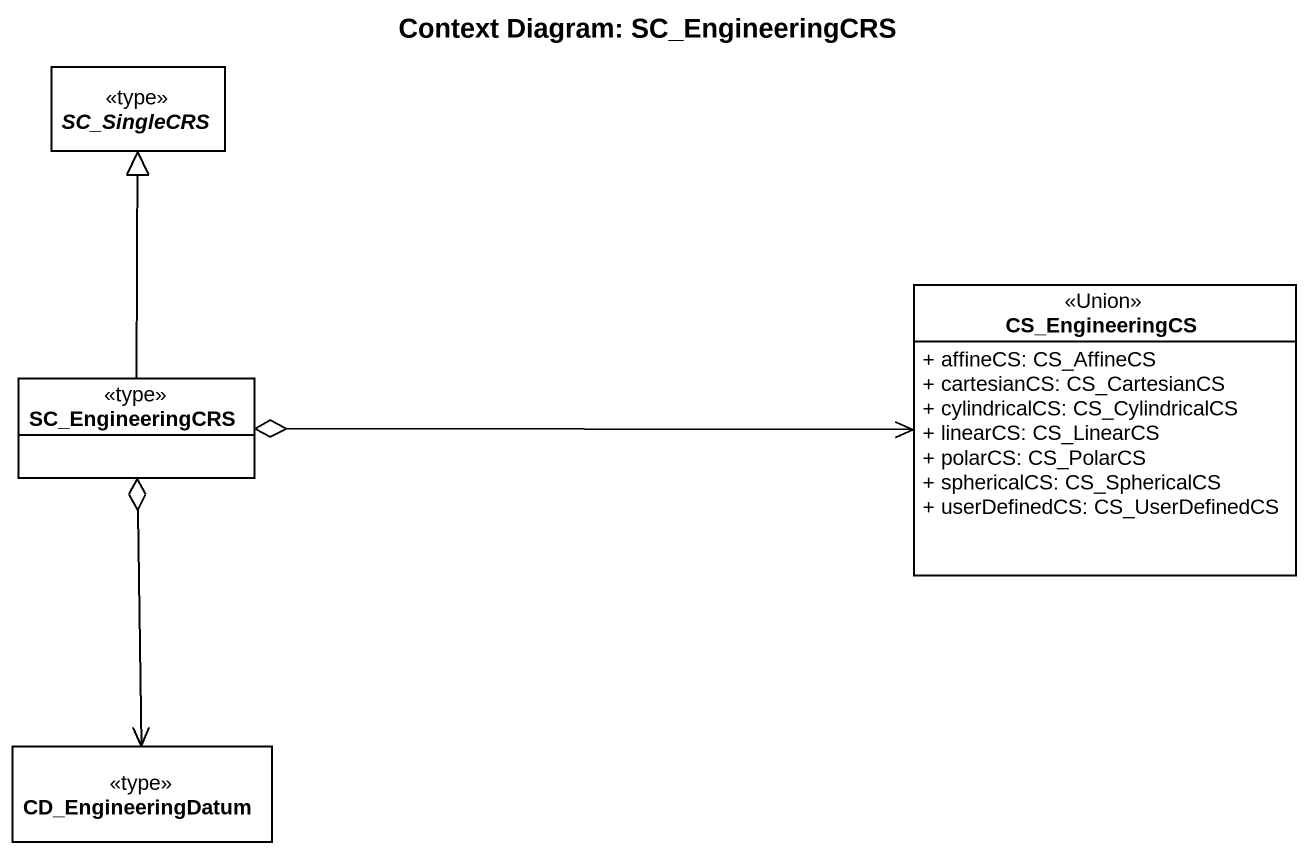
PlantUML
@startuml
title Context Diagram: SC_EngineeringCRS
hide circle
hide empty members
skinparam classAttributeIconSize 0
abstract class SC_SingleCRS <<type>>
class CS_EngineeringCS <<Union>> {
  + affineCS: CS_AffineCS
  + cartesianCS: CS_CartesianCS
  + cylindricalCS: CS_CylindricalCS
  + linearCS: CS_LinearCS
  + polarCS: CS_PolarCS
  + sphericalCS: CS_SphericalCS
  + userDefinedCS: CS_UserDefinedCS
}
class SC_EngineeringCRS <<type>>
class CD_EngineeringDatum <<type>>
CS_EngineeringCS <-left-o SC_EngineeringCRS
SC_EngineeringCRS -up-|> SC_SingleCRS
SC_EngineeringCRS o--> CD_EngineeringDatum
@enduml
